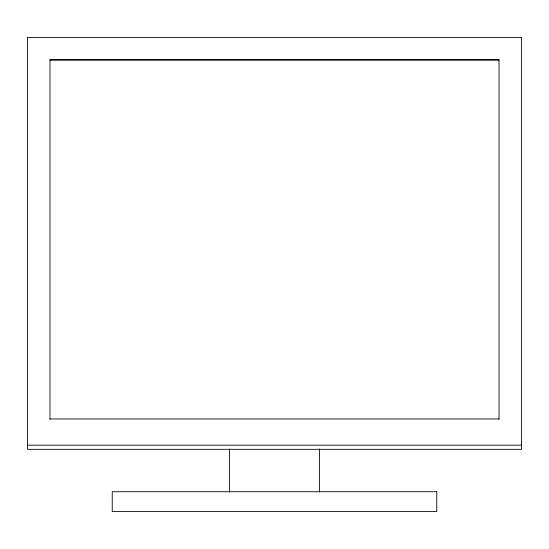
<?xml version="1.0" encoding="UTF-8"?>
<svg xmlns="http://www.w3.org/2000/svg" width="549" height="549" viewBox="0 0 549 549"><rect width="100%" height="100%" fill="white"/><g stroke="black" fill="none" stroke-linecap="round" stroke-linejoin="round"><path stroke-width="0.82" d="M49.973 60.081L499.027 60.081M49.973 418.949L499.027 418.949M27.45 445.17L521.55 445.17M499.027 419.326L499.027 59.704L49.973 59.704L49.973 419.326M319.539 448.952L319.539 492.021M229.461 448.952L229.461 492.021M521.55 37.414L27.45 37.414L27.45 449.329L521.55 449.329L521.55 37.414M436.771 491.719L112.229 491.719L112.229 511.586L436.771 511.586L436.771 491.719"/></g></svg>
